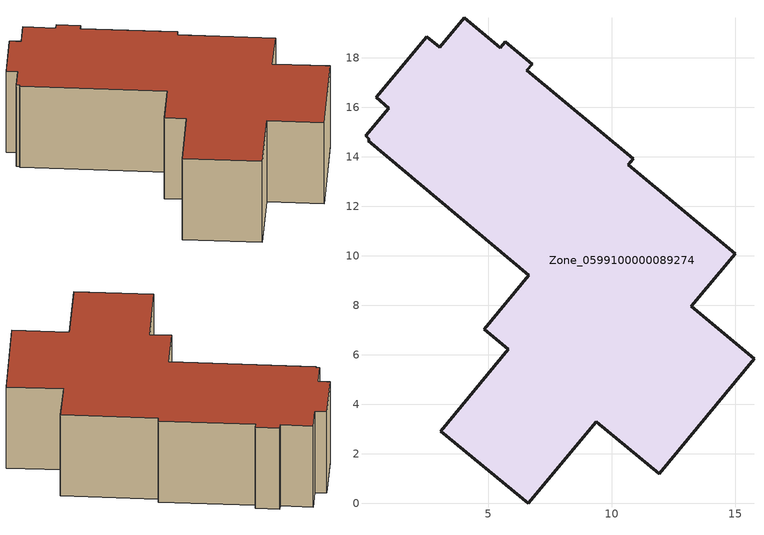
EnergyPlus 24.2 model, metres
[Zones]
Zone_0599100000089274
 floor ground (C_G): 9.37,3.29 6.62,0 3.08,2.91 5.81,6.22 4.84,7.02 6.65,9.21 0.15,14.66 0.2,14.72 0.05,14.85 0.99,15.97 0.48,16.41 2.52,18.86 3.04,18.43 4.03,19.62 5.49,18.4 5.7,18.66 6.79,17.75 6.57,17.5 10.88,13.92 10.67,13.67 15,10.08 13.21,7.95 15.75,5.84 11.92,1.18 z0
 wall outside (C_F): 0.48,16.41 0.99,15.97 0.05,14.85 0.2,14.72 0.15,14.66 6.65,9.21 4.84,7.02 5.81,6.22 3.08,2.91 6.62,0 9.37,3.29 11.92,1.18 15.75,5.84 13.21,7.95 15,10.08 10.67,13.67 10.88,13.92 6.57,17.5 6.79,17.75 5.7,18.66 5.49,18.4 4.03,19.62 3.04,18.43 2.52,18.86 0.48,16.41 z0:5.51
 roof outside (C_R): 0.2,14.72 0.15,14.66 6.65,9.21 4.84,7.02 5.81,6.22 3.08,2.91 6.62,0 9.37,3.29 11.92,1.18 15.75,5.84 13.21,7.95 15,10.08 10.67,13.67 10.88,13.92 6.57,17.5 6.79,17.75 5.7,18.66 5.49,18.4 4.03,19.62 3.04,18.43 2.52,18.86 0.48,16.41 0.99,15.97 0.05,14.85 z5.51
[BUILDING]
Pand.0599100000089274: North Axis=0; Terrain=City; Loads Convergence Tolerance Value=0.04; Temperature Convergence Tolerance Value=0.4; Solar Distribution=FullExterior; Maximum Number of Warmup Days=25; Minimum Number of Warmup Days=1
[Site:Location]
Rotterdam.The.Hague.AP_ZH_NLD Design_Conditions: Latitude=51.96; Longitude=4.45; Time Zone=1; Elevation=-4.5
[SITE:GROUNDTEMPERATURE:BUILDINGSURFACE]
18, 18, 18, 18, 18, 18, 18, 18, 18, 18, 18, 18
[MATERIAL] Thermal Absorptance=0.9; Solar Absorptance=0.7; Visible Absorptance=0.7
Name | Roughness | Thickness | Conductivity | Density | Specific Heat
G.D.1965 | MediumSmooth | 0.15 | 1 | 540 | 1210
F.D.1965 | Rough | 0.3 | 0.857143 | 1920 | 840
R.D.1965 | MediumRough | 0.2 | 0.08 | 1500 | 1000
[CONSTRUCTION]
C_G: G.D.1965
C_F: F.D.1965
C_R: R.D.1965
[ZONE]
Zone_0599100000089274: Type=1; Multiplier=1; Ceiling Height=Autocalculate; Volume=Autocalculate; Floor Area=autocalculate; Part of Total Floor Area=Yes
[ZONEINFILTRATION:DESIGNFLOWRATE]
Infil_Zone_0599100000089274: Zone or ZoneList or Space or SpaceList=Zone_0599100000089274; Schedule=AlwaysOn; Design Flow Rate Calculation Method=Flow/Area; Flow Rate per Floor Area=0.0042; Constant Term Coefficient=1; Temperature Term Coefficient=0; Velocity Term Coefficient=0; Velocity Squared Term Coefficient=0
[HVACTEMPLATE:ZONE:IDEALLOADSAIRSYSTEM]
Zone_0599100000089274: Maximum Heating Supply Air Temperature=50; Minimum Cooling Supply Air Temperature=13; Maximum Heating Supply Air Humidity Ratio=0.0156; Minimum Cooling Supply Air Humidity Ratio=0.0077; Heating Limit=NoLimit; Cooling Limit=NoLimit; Dehumidification Control Type=ConstantSensibleHeatRatio; Cooling Sensible Heat Ratio=0.7; Dehumidification Setpoint=60; Humidification Control Type=None; Humidification Setpoint=30; Outdoor Air Method=None; Outdoor Air Flow Rate per Person=0.00944; Outdoor Air Flow Rate per Zone Floor Area=0; Outdoor Air Flow Rate per Zone=0; Demand Controlled Ventilation Type=None; Outdoor Air Economizer Type=NoEconomizer; Heat Recovery Type=None; Sensible Heat Recovery Effectiveness=0.7; Latent Heat Recovery Effectiveness=0.65
[ZONECONTROL:THERMOSTAT]
ThermostatControl_Zone_0599100000089274: Zone or ZoneList=Zone_0599100000089274; Control Type Schedule=DualSetpointControlType; Control 1=Thermostat_Zone_0599100000089274; Temperature Difference Between Cutout And Setpoint=0
[THERMOSTATSETPOINT:DUALSETPOINT]
Thermostat_Zone_0599100000089274: Heating Setpoint Temperature Schedule=HeatingSetpoint_Zone_0599100000089274; Cooling Setpoint Temperature Schedule=CoolingSetpoint_Zone_0599100000089274
[SCHEDULE:COMPACT]
HeatingSetpoint_Zone_0599100000089274: Through: 12/31, For: AllDays, Until: 24:00, 21
CoolingSetpoint_Zone_0599100000089274: Through: 12/31, For: AllDays, Until: 24:00, 24
DualSetpointControlType: Through: 12/31, For: AllDays, Until: 24:00, 4
AlwaysOn: Through: 12/31, For: AllDays, Until: 24:00, 1
